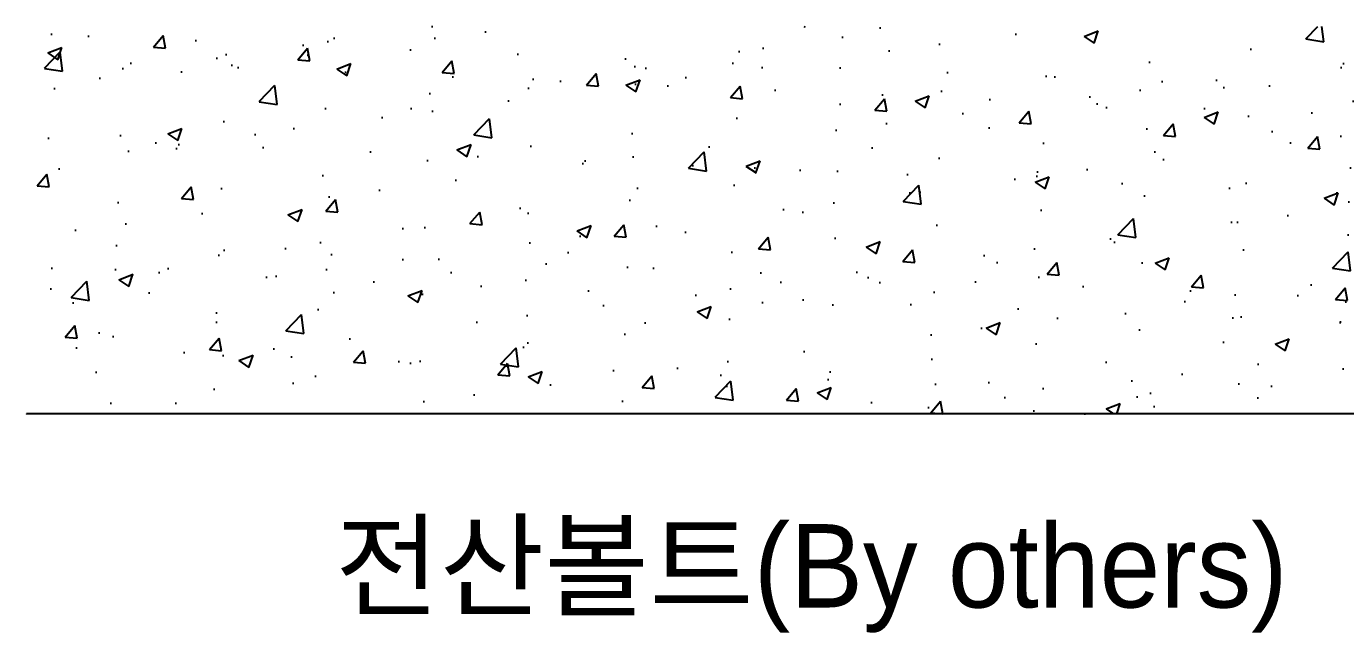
# Model space of a CAD drawing. Header units: millimetres. Extents: x 0 to 42050, y 0 to 29700.
# Drawn here: x 26349 to 28246, y 15049 to 15921 of the extents above; entities that cross this region are included whole.
import ezdxf

# ---------------------------------------------------------------- set-up
doc = ezdxf.new("R2010")
doc.units = ezdxf.units.MM
doc.header["$LTSCALE"] = 50
doc.layers.add('3', color=3, linetype='Continuous')
doc.layers.add('P', color=3, linetype='Continuous')
doc.styles.add('돋움', font='')
doc.styles.get('돋움').set_extended_font_data('Dotum')

msp = doc.modelspace()

# ---------------------------------------------------------------- hatches: boundary and pattern name
h = msp.add_hatch()
h.set_pattern_fill('AR-CONC', scale=28.930277)
h.set_pattern_definition([(50, (-900998.05, -448700.03), (207.50536, -18.154367), [21.69771, -238.67479]), (355, (-900998.05, -448700.03), (-40.141146, 217.61127), [17.358166, -190.93983]), (100.451444, (-900980.76, -448701.54), (167.364214, 199.4569), [18.440214, -202.842358]), (46.1842, (-900998.05, -448642.17), (308.75588, -47.88519), [32.54656, -358.01218]), (96.635635, (-900972.32, -448646.16), (270.40029, 281.81521), [27.66034, -304.26371]), (351.184164, (-900998.05, -448642.17), (270.40029, 281.81521), [26.03725, -286.40975]), (21, (-900969.12, -448656.63), (172.686866, -116.478762), [21.69771, -238.67479]), (326, (-900969.12, -448656.63), (70.3918, 209.78792), [17.358166, -190.93983]), (71.451445, (-900954.73, -448666.34), (243.078664, 93.309157), [18.440214, -202.842358]), (37.5, (-900998.05, -448700.03), (3.51788, 96.3071153), [0, -188.625408, 0, -193.832858, 0, -191.663088]), (7.5, (-900998.05, -448700.03), (76.106747, 114.104402), [0, -110.51366, 0, -184.285867, 0, -73.04895]), (327.5, (-901062.56, -448700.03), (154.4363115, -6.525187), [0, -72.325693, 0, -225.656164, 0, -299.428371]), (317.5, (-901091.5, -448700.03), (168.717376, 28.960649), [0, -94.023401, 0, -149.858837, 0, -212.637539])])
h.paths.add_polyline_path([(31007.5, 15921), (26348.5, 15921), (26348.5, 15363.6), (31007.5, 15363.6)])

# ---------------------------------------------------------------- linework, layer by layer
at = {"layer": 'P', "color": 0, "lineweight": -2, "elevation": 0}
msp.add_lwpolyline([(31007.5, 15363.6), (26348.5, 15363.6), (26348.5, 15363.6)], dxfattribs=at)

# ---------------------------------------------------------------- texts
at = {"layer": '3', "color": 4, "style": '돋움'}
msp.add_text('전산볼트(By others)', height=120, dxfattribs=at).set_placement((26792.5, 15084.9))

doc.saveas('drawing.dxf')
